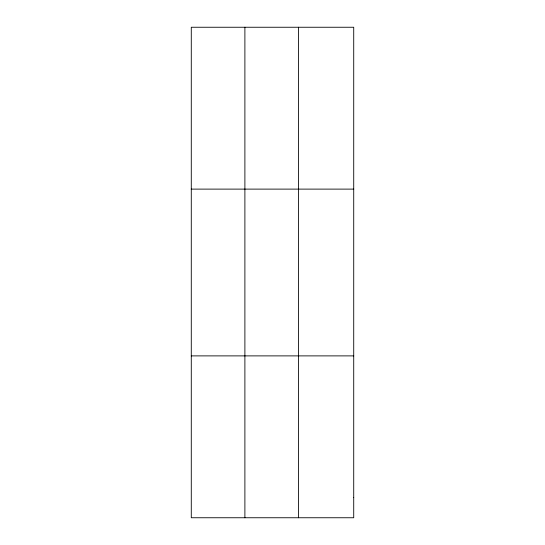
<?xml version="1.0" encoding="UTF-8"?>
<svg xmlns="http://www.w3.org/2000/svg" width="545" height="545" viewBox="0 0 545 545"><rect width="100%" height="100%" fill="white"/><g stroke="black" fill="none" stroke-linecap="round" stroke-linejoin="round"><path stroke-width="0.82" d="M191.281 189.115L353.719 189.115M191.281 355.885L353.719 355.885M298.49 27.25L298.49 517.75M244.889 27.25L244.889 517.75M353.719 497.517L353.719 517.75L191.281 517.75L191.281 27.25L353.719 27.25L353.719 497.517"/></g></svg>
